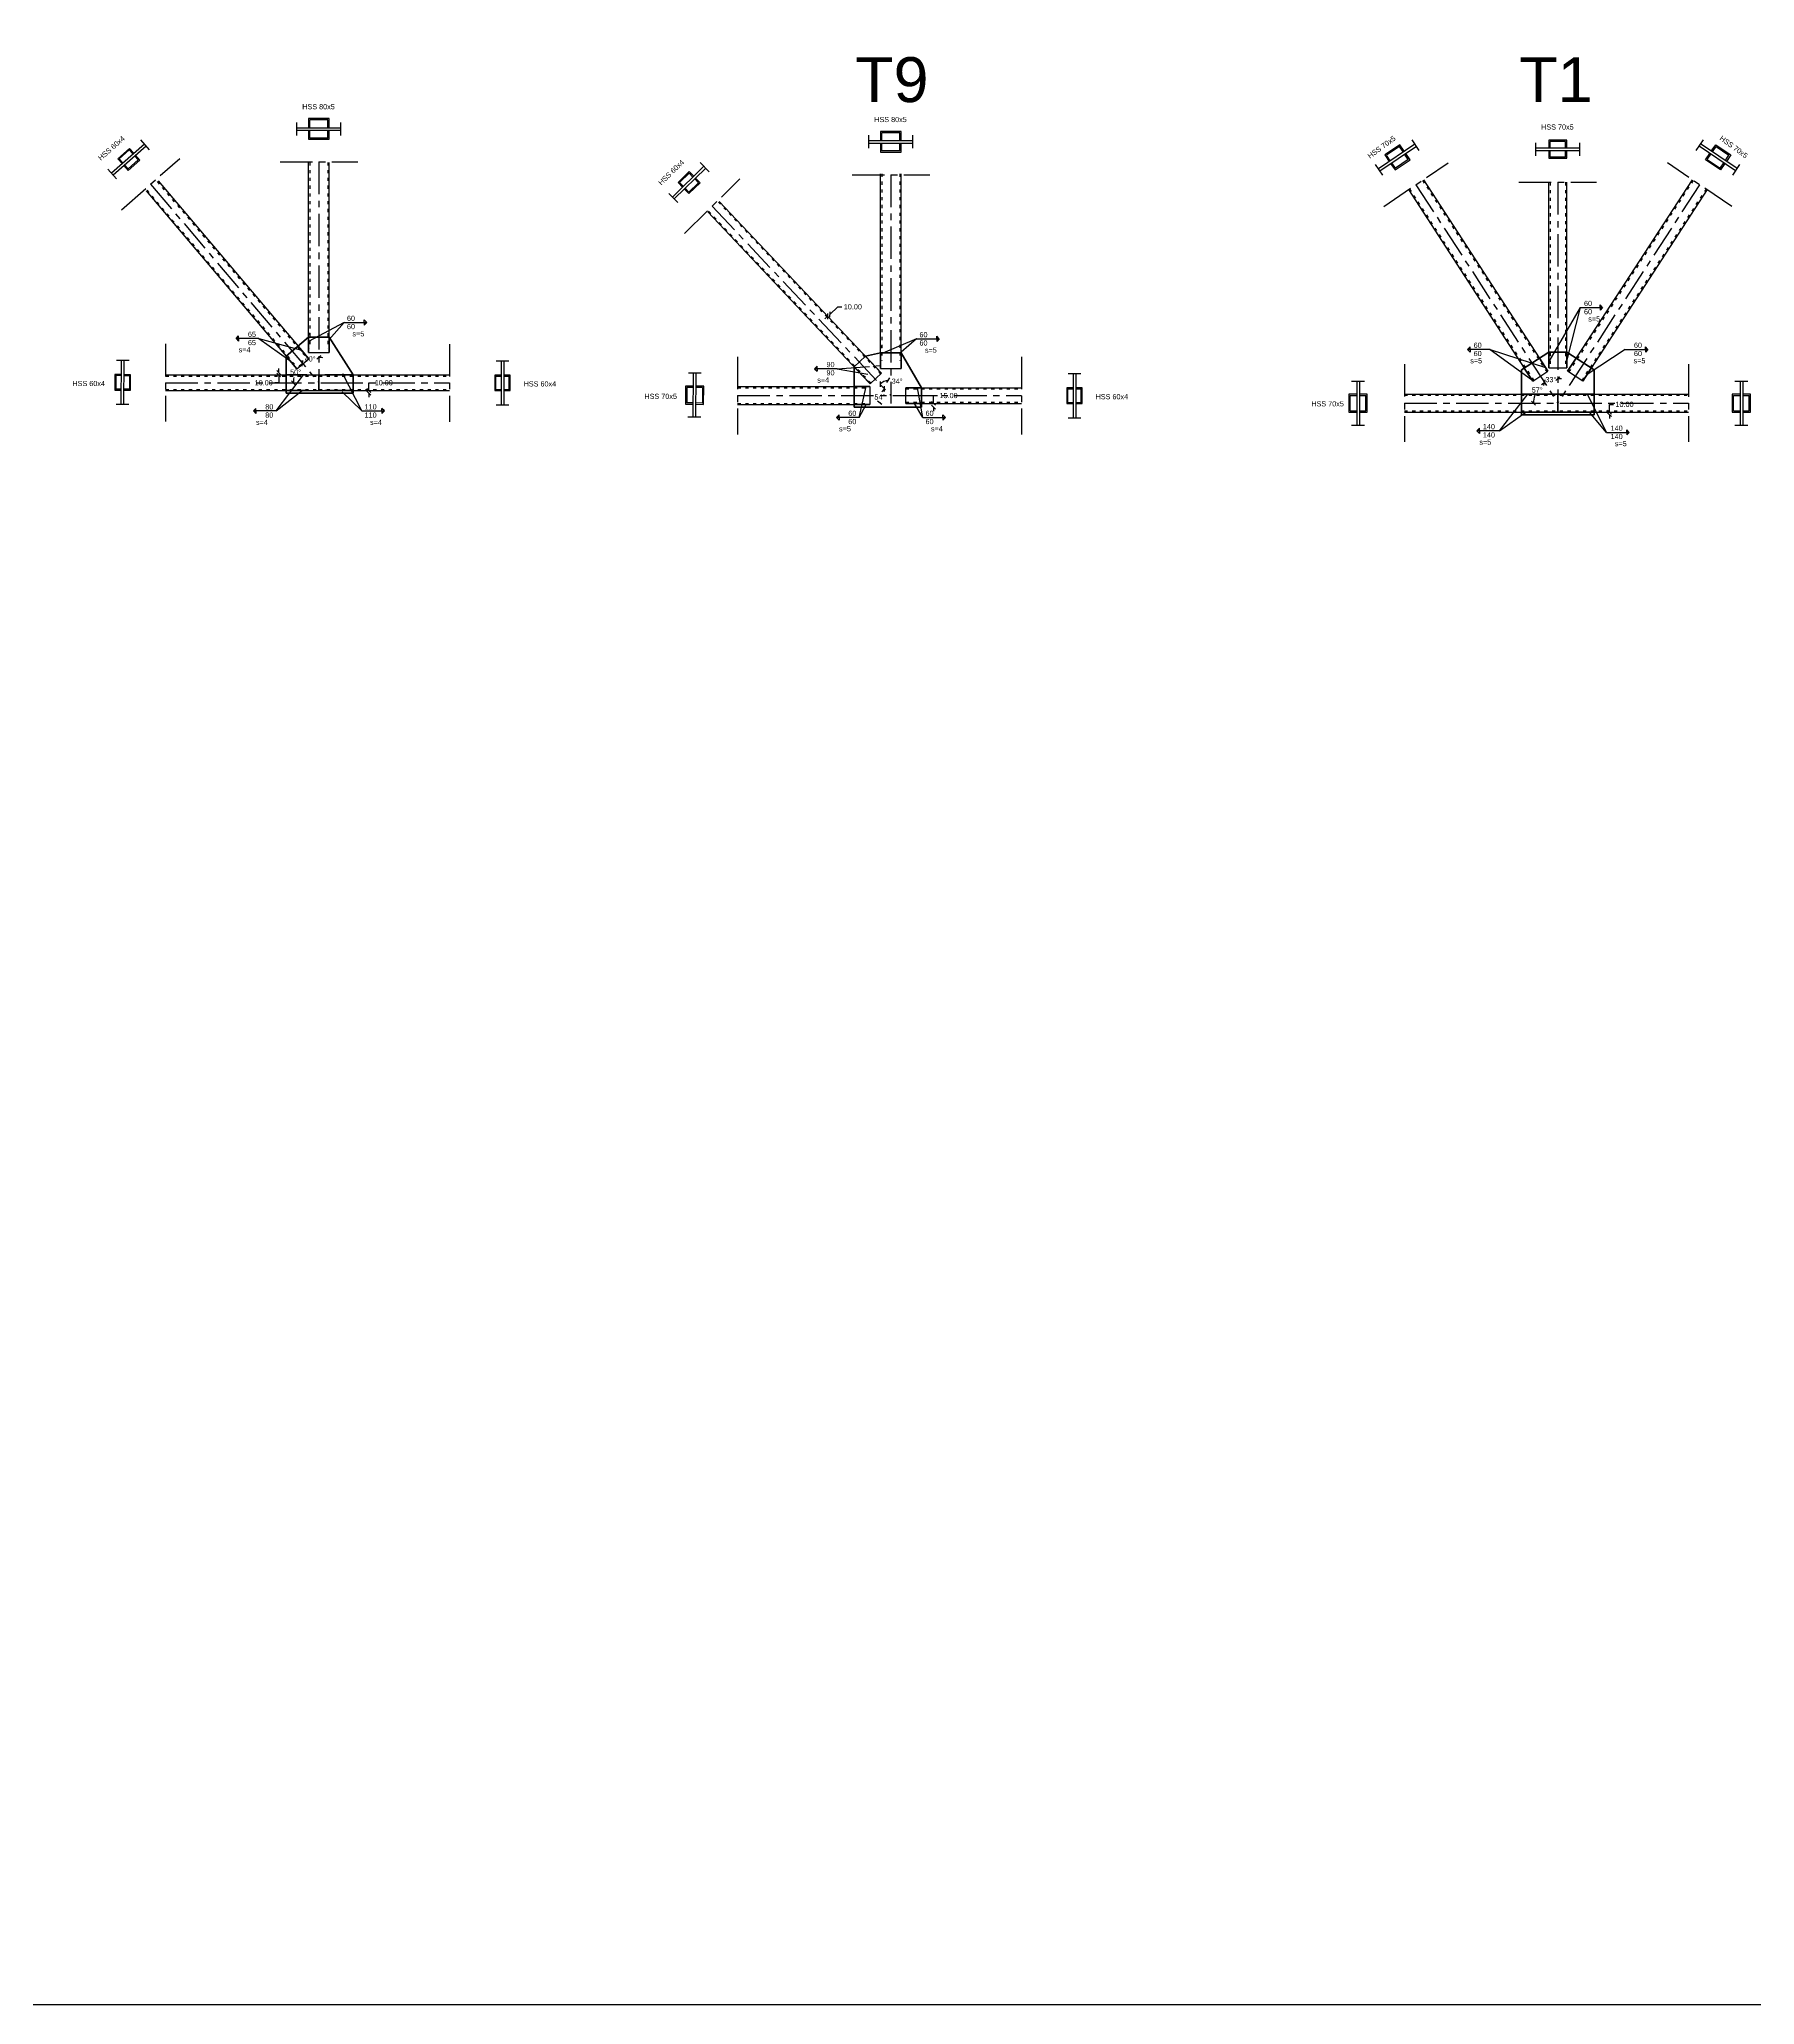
# Model space of a CAD drawing. Header units: inches. Extents: x -15 to 2803056, y 0 to 866270.
# Drawn here: x 848596 to 855220, y 66078 to 73669 of the extents above; entities that cross this region are included whole.
import ezdxf

# ---------------------------------------------------------------- set-up
doc = ezdxf.new("R2010")
doc.units = ezdxf.units.IN
doc.header["$LTSCALE"] = 100
doc.header["$MEASUREMENT"] = 0
doc.linetypes.add('ACAD_ISO03W100', pattern=[30, 12, -18])
doc.linetypes.add('CENTER', pattern=[2, 1.25, -0.25, 0.25, -0.25])
for name, color, linetype in [('connection', 50, 'Continuous'), ('sections', 3, 'Continuous'), ('sections Dimensions', 6, 'Continuous'), ('text', 3, 'Continuous')]:
    doc.layers.add(name, color=color, linetype=linetype)
doc.layers.add('gusset plate', color=1, linetype='Continuous', lineweight=35)
doc.layers.add('weld', color=2, linetype='Continuous', lineweight=35)
doc.styles.get("Standard").update_dxf_attribs({"font": 'arial.ttf'})
doc.dimstyles.new('connections', dxfattribs={"dimtxt": 20, "dimasz": 15, "dimexe": 0.0625, "dimexo": 0.0625, "dimgap": 10, "dimtad": 0, "dimtih": 1, "dimtoh": 1, "dimzin": 0, "dimdsep": 46, "dimtxsty": 'Standard', "dimblk": 'OBLIQUE', "dimcen": 0.09, "dimse1": 1, "dimse2": 1, "dimclrd": 256, "dimclre": 256, "dimclrt": 256, "dimadec": 0, "dimazin": 0, "dimtfac": 1, "dimtofl": 0, "dimtmove": 0, "dimatfit": 3, "dimfxl": 1, "dimtfillclr": 256, "dimtolj": 1, "dimtzin": 0, "dimlwe": -1, "dimarcsym": 0})

# ---------------------------------------------------------------- blocks, each defined once
blk = doc.blocks.new('_Oblique')
at = {"color": 0, "linetype": 'ByBlock', "lineweight": -2}
blk.add_line((-0.5, -0.5), (0.5, 0.5), dxfattribs=at)
blk = doc.blocks.new('*D701')
at = {"layer": 'Defpoints', "color": 0}
for p in [(849808.2, 72312.8), (849808.2, 72302.8), (849868.2, 72312.8)]:
    blk.add_point(p, dxfattribs=at)
at = {"layer": 'sections Dimensions', "lineweight": -2, "transparency": 16777216}
for p, q in [((849868.2, 72312.8), (849868.2, 72342.8)), ((849868.2, 72342.8), (849883.2, 72342.8)), ((849868.2, 72302.8), (849868.2, 72287.8))]:
    blk.add_line(p, q, dxfattribs=at)
at = {"layer": 'sections Dimensions', "lineweight": -2, "transparency": 16777216, "xscale": 15, "yscale": 15, "zscale": 15}
for p, rotation in [((849868.2, 72312.8), 270), ((849868.2, 72302.8), 90)]:
    blk.add_blockref('_Oblique', p, dxfattribs=dict(at, rotation=rotation))
at = {"layer": 'sections Dimensions', "transparency": 16777216, "insert": (849925.9, 72342.8), "char_height": 20, "attachment_point": 5}
blk.add_mtext('\\A1;10.00', dxfattribs=at)
blk = doc.blocks.new('*D705')
at = {"layer": 'Defpoints', "color": 0}
for p in [(849520.2, 72372.8), (849612.2, 72382.8), (849612.2, 72372.8)]:
    blk.add_point(p, dxfattribs=at)
at = {"layer": 'sections Dimensions', "lineweight": -2, "transparency": 16777216}
for p, q in [((849520.2, 72382.8), (849520.2, 72397.8)), ((849520.2, 72372.8), (849520.2, 72342.8)), ((849520.2, 72342.8), (849505.2, 72342.8))]:
    blk.add_line(p, q, dxfattribs=at)
at = {"layer": 'sections Dimensions', "lineweight": -2, "transparency": 16777216, "xscale": 15, "yscale": 15, "zscale": 15}
for p, rotation in [((849520.2, 72382.8), 270), ((849520.2, 72372.8), 90)]:
    blk.add_blockref('_Oblique', p, dxfattribs=dict(at, rotation=rotation))
at = {"layer": 'sections Dimensions', "transparency": 16777216, "insert": (849462.4, 72342.8), "char_height": 20, "attachment_point": 5}
blk.add_mtext('\\A1;10.00', dxfattribs=at)
blk = doc.blocks.new('*D707')
at = {"layer": 'Defpoints', "color": 0}
for p in [(849025.3, 73110.1), (849592.7, 72396.9), (849083.4, 72342.8), (849675.5, 72342.8), (849825.5, 72342.8)]:
    blk.add_point(p, dxfattribs=at)
at = {"layer": 'sections Dimensions', "lineweight": -2, "transparency": 16777216}
for start, end in [(167.91904, 180), (130.27986, 141.83014)]:
    blk.add_arc((849675.5, 72342.8), 98.9, start, end, dxfattribs=at)
at = {"layer": 'sections Dimensions', "lineweight": -2, "transparency": 16777216, "xscale": 15, "yscale": 15, "zscale": 15}
for p, rotation in [((849611.5, 72418.3), 40.27986306895054), ((849576.6, 72342.8), 270.0000000000038)]:
    blk.add_blockref('_Oblique', p, dxfattribs=dict(at, rotation=rotation))
at = {"layer": 'sections Dimensions', "transparency": 16777216, "insert": (849585.4, 72383.8), "char_height": 20, "attachment_point": 5}
blk.add_mtext('\\A1;50°', dxfattribs=at)
blk = doc.blocks.new('*D708')
at = {"layer": 'Defpoints', "color": 0}
for p in [(849025.3, 73110.1), (849652.7, 72438.2), (849675.5, 72372.8), (849675.5, 72342.8), (849675.5, 72312.8)]:
    blk.add_point(p, dxfattribs=at)
at = {"layer": 'sections Dimensions', "lineweight": -2, "transparency": 16777216}
for start, end in [(81.22749, 90), (130.27986, 139.05237)]:
    blk.add_arc((849675.5, 72342.8), 98.1, start, end, dxfattribs=at)
at = {"layer": 'sections Dimensions', "lineweight": -2, "transparency": 16777216, "xscale": 15, "yscale": 15, "zscale": 15}
for p, rotation in [((849612.1, 72417.7), 40.27986306895687), ((849675.5, 72440.9), 180.0000000000207)]:
    blk.add_blockref('_Oblique', p, dxfattribs=dict(at, rotation=rotation))
at = {"layer": 'sections Dimensions', "transparency": 16777216, "insert": (849641.7, 72434.9), "char_height": 20, "attachment_point": 5}
blk.add_mtext('\\A1;40°', dxfattribs=at)
blk = doc.blocks.new('*D742')
at = {"layer": 'Defpoints', "color": 0}
for p in [(851944.2, 72263.3), (851944.2, 72248.3), (852049, 72263.3)]:
    blk.add_point(p, dxfattribs=at)
at = {"layer": 'sections Dimensions', "lineweight": -2, "transparency": 16777216}
for p, q in [((852049, 72263.3), (852049, 72293.3)), ((852049, 72293.3), (852064, 72293.3)), ((852049, 72248.3), (852049, 72233.3))]:
    blk.add_line(p, q, dxfattribs=at)
at = {"layer": 'sections Dimensions', "lineweight": -2, "transparency": 16777216, "xscale": 15, "yscale": 15, "zscale": 15}
for p, rotation in [((852049, 72263.3), 270), ((852049, 72248.3), 90)]:
    blk.add_blockref('_Oblique', p, dxfattribs=dict(at, rotation=rotation))
at = {"layer": 'sections Dimensions', "transparency": 16777216, "insert": (852106.8, 72293.3), "char_height": 20, "attachment_point": 5}
blk.add_mtext('\\A1;15.00', dxfattribs=at)
blk = doc.blocks.new('*D745')
at = {"layer": 'Defpoints', "color": 0}
for p in [(851640.5, 72599.5), (851836.9, 72391.3), (851844.2, 72398.1)]:
    blk.add_point(p, dxfattribs=at)
at = {"layer": 'sections Dimensions', "lineweight": -2, "transparency": 16777216}
for p, q in [((851640.5, 72599.5), (851629.6, 72589.2)), ((851647.8, 72606.3), (851679.5, 72636.2)), ((851679.5, 72636.2), (851694.5, 72636.2))]:
    blk.add_line(p, q, dxfattribs=at)
at = {"layer": 'sections Dimensions', "lineweight": -2, "transparency": 16777216, "xscale": 15, "yscale": 15, "zscale": 15}
for p, rotation in [((851640.5, 72599.5), 43.33166255162086), ((851647.8, 72606.3), 223.3316625516209)]:
    blk.add_blockref('_Oblique', p, dxfattribs=dict(at, rotation=rotation))
at = {"layer": 'sections Dimensions', "transparency": 16777216, "insert": (851737.2, 72636.2), "char_height": 20, "attachment_point": 5}
blk.add_mtext('\\A1;10.00', dxfattribs=at)
blk = doc.blocks.new('*D748')
at = {"layer": 'Defpoints', "color": 0}
for p in [(851059.6, 73167.4), (851847.7, 72304.3), (851884.2, 72293.3), (852034.2, 72293.3), (851134.8, 72170.8)]:
    blk.add_point(p, dxfattribs=at)
at = {"layer": 'sections Dimensions', "lineweight": -2, "transparency": 16777216}
for start, end in [(133.33166, 147.77657), (187.41956, 187.75765)]:
    blk.add_arc((851901.3, 72275.2), 60.9, start, end, dxfattribs=at)
at = {"layer": 'sections Dimensions', "lineweight": -2, "transparency": 16777216, "xscale": 15, "yscale": 15, "zscale": 15}
for p, rotation in [((851840.9, 72267), 277.7576482798777), ((851859.5, 72319.5), 43.33166255170178)]:
    blk.add_blockref('_Oblique', p, dxfattribs=dict(at, rotation=rotation))
at = {"layer": 'sections Dimensions', "transparency": 16777216, "insert": (851841.6, 72287.5), "char_height": 20, "attachment_point": 5}
blk.add_mtext('\\A1;54°', dxfattribs=at)
blk = doc.blocks.new('*D749')
at = {"layer": 'Defpoints', "color": 0}
for p in [(851059.6, 73167.4), (851852.1, 72344.7), (851878.5, 72327.9), (851884.2, 72293.3), (851889.8, 72258.8)]:
    blk.add_point(p, dxfattribs=at)
at = {"layer": 'sections Dimensions', "lineweight": -2, "transparency": 16777216}
blk.add_arc((851884.2, 72293.3), 60.5, 99.28573, 133.33166, dxfattribs=at)
at = {"layer": 'sections Dimensions', "lineweight": -2, "transparency": 16777216, "xscale": 15, "yscale": 15, "zscale": 15}
for p, rotation in [((851842.6, 72337.4), 223.3316625517033), ((851874.4, 72353.1), 9.285725195070224)]:
    blk.add_blockref('_Oblique', p, dxfattribs=dict(at, rotation=rotation))
at = {"layer": 'sections Dimensions', "transparency": 16777216, "insert": (851908.4, 72348.8), "char_height": 20, "attachment_point": 5}
blk.add_mtext('\\A1;34°', dxfattribs=at)
blk = doc.blocks.new('*D913')
at = {"layer": 'Defpoints', "color": 0}
for p in [(854599.4, 72229.4), (854599.4, 72219.4), (854659.3, 72229.4)]:
    blk.add_point(p, dxfattribs=at)
at = {"layer": 'sections Dimensions', "lineweight": -2, "transparency": 16777216}
for p, q in [((854659.3, 72229.4), (854659.3, 72259.4)), ((854659.3, 72259.4), (854674.3, 72259.4)), ((854659.3, 72219.4), (854659.3, 72204.4))]:
    blk.add_line(p, q, dxfattribs=at)
at = {"layer": 'sections Dimensions', "lineweight": -2, "transparency": 16777216, "xscale": 15, "yscale": 15, "zscale": 15}
for p, rotation in [((854659.3, 72229.4), 270), ((854659.3, 72219.4), 90)]:
    blk.add_blockref('_Oblique', p, dxfattribs=dict(at, rotation=rotation))
at = {"layer": 'sections Dimensions', "transparency": 16777216, "insert": (854717.1, 72259.4), "char_height": 20, "attachment_point": 5}
blk.add_mtext('\\A1;10.00', dxfattribs=at)
blk = doc.blocks.new('*D911')
at = {"layer": 'Defpoints', "color": 0}
for p in [(853911.7, 73107.9), (854370.5, 72295), (853867.3, 72264.4), (854459.4, 72264.4), (854609.4, 72264.4)]:
    blk.add_point(p, dxfattribs=at)
at = {"layer": 'sections Dimensions', "lineweight": -2, "transparency": 16777216}
for start, end in [(161.3168, 180), (122.99771, 131.43404)]:
    blk.add_arc((854459.4, 72264.4), 94, start, end, dxfattribs=at)
at = {"layer": 'sections Dimensions', "lineweight": -2, "transparency": 16777216, "xscale": 15, "yscale": 15, "zscale": 15}
for p, rotation in [((854408.2, 72343.2), 32.99770510119507), ((854365.4, 72264.4), 270.0000000000043)]:
    blk.add_blockref('_Oblique', p, dxfattribs=dict(at, rotation=rotation))
at = {"layer": 'sections Dimensions', "transparency": 16777216, "insert": (854380, 72314.7), "char_height": 20, "attachment_point": 5}
blk.add_mtext('\\A1;57°', dxfattribs=at)
blk = doc.blocks.new('*D912')
at = {"layer": 'Defpoints', "color": 0}
for p in [(853911.7, 73107.9), (854441.4, 72357), (854459.4, 72299.4), (854459.4, 72264.4), (854459.4, 72229.4)]:
    blk.add_point(p, dxfattribs=at)
at = {"layer": 'sections Dimensions', "lineweight": -2, "transparency": 16777216}
for start, end in [(80.87778, 90), (122.99771, 132.11993)]:
    blk.add_arc((854459.4, 72264.4), 94.3, start, end, dxfattribs=at)
at = {"layer": 'sections Dimensions', "lineweight": -2, "transparency": 16777216, "xscale": 15, "yscale": 15, "zscale": 15}
for p, rotation in [((854408, 72343.5), 32.99770510120255), ((854459.4, 72358.8), 179.9999999998472)]:
    blk.add_blockref('_Oblique', p, dxfattribs=dict(at, rotation=rotation))
at = {"layer": 'sections Dimensions', "transparency": 16777216, "insert": (854432.6, 72354.9), "char_height": 20, "attachment_point": 5}
blk.add_mtext('\\A1;33°', dxfattribs=at)

msp = doc.modelspace()

# ---------------------------------------------------------------- linework, layer by layer
at = {"layer": 'connection'}
msp.add_lwpolyline([(842209.618, 87263.057), (884218.467, 87263.057), (884218.467, 66078.159), (842209.618, 66078.159)], close=True, dxfattribs=at)
at = {"layer": 'gusset plate', "linetype": 'ACAD_ISO03W100'}
for p, q in [((849548.837, 72445.868), (849635.465, 72519.282)), ((849715.465, 72519.282), (849808.215, 72372.848)), ((849548.837, 72445.868), (849548.837, 72302.848)), ((851742.564, 72403.814), (851786.208, 72444.987)), ((851786.208, 72444.987), (851844.172, 72458.118)), ((851924.172, 72458.118), (852001.981, 72323.348)), ((854424.37, 72460.97), (854319.37, 72392.788)), ((854494.37, 72460.97), (854599.37, 72392.788)), ((851742.564, 72403.814), (851742.564, 72248.348)), ((854319.37, 72392.788), (854319.37, 72299.441)), ((854599.37, 72392.788), (854599.37, 72299.441))]:
    msp.add_line(p, q, dxfattribs=at)
at = {"layer": 'gusset plate', "linetype": 'CENTER'}
for p, q in [((849635.465, 72519.282), (849715.465, 72519.282)), ((851844.172, 72458.118), (851924.172, 72458.118))]:
    msp.add_line(p, q, dxfattribs=at)
at = {"layer": 'gusset plate'}
msp.add_line((854424.37, 72460.97), (854494.37, 72460.97), dxfattribs=at)
at = {"layer": 'gusset plate', "linetype": 'ByBlock'}
for p, q in [((849808.215, 72372.848), (849808.215, 72302.848)), ((849808.215, 72302.848), (849548.837, 72302.848)), ((852001.981, 72323.348), (852001.981, 72248.348)), ((854319.37, 72219.441), (854319.37, 72299.441)), ((854599.37, 72299.441), (854599.37, 72219.441)), ((852001.981, 72248.348), (851742.564, 72248.348)), ((854599.37, 72219.441), (854319.37, 72219.441))]:
    msp.add_line(p, q, dxfattribs=at)
at = {"layer": 'sections', "linetype": 'CENTER'}
for p, q in [((849590.465, 73298.152), (849590.465, 73348.096)), ((849760.465, 73298.152), (849760.465, 73348.096)), ((849021.338, 73243.11), (848988.319, 73280.582)), ((851799.172, 73248.652), (851799.172, 73298.596)), ((851969.172, 73248.652), (851969.172, 73298.596)), ((853924.633, 73240.356), (853896.63, 73281.711)), ((854374.37, 73219.745), (854374.37, 73269.689)), ((854544.37, 73219.745), (854544.37, 73269.689)), ((854994.108, 73240.356), (855022.111, 73281.711)), ((848912.736, 73010.901), (849137.82, 73209.238)), ((849525.465, 73195.73), (849825.465, 73195.73)), ((849675.465, 73195.73), (849675.465, 72342.848)), ((851183.044, 73157.508), (851148.076, 73193.169)), ((853783.868, 73145.039), (853755.865, 73186.394)), ((853787.473, 73023.786), (854035.881, 73191.992)), ((855131.268, 73023.786), (854882.86, 73191.992)), ((855134.873, 73145.039), (855162.876, 73186.394)), ((848893.791, 73130.719), (848860.772, 73168.191)), ((849025.278, 73110.07), (849675.465, 72342.848)), ((851086.958, 72919.847), (851301.163, 73129.886)), ((851734.172, 73146.231), (852034.172, 73146.231)), ((851884.172, 73146.231), (851884.172, 72293.348)), ((853911.677, 73107.889), (854459.37, 72264.441)), ((854309.37, 73117.324), (854609.37, 73117.324)), ((854459.37, 73117.324), (854459.37, 72264.441)), ((855007.064, 73107.889), (854459.37, 72264.441)), ((851061.661, 73038.486), (851026.693, 73074.147)), ((851194.06, 73024.866), (851884.172, 72293.348)), ((849640.465, 72526.095), (849640.465, 72536.095)), ((848943.354, 72429.02), (848893.411, 72429.436)), ((849083.433, 72492.848), (849083.433, 72192.848)), ((850180.255, 72492.498), (850180.255, 72192.498)), ((850359.469, 72427.498), (850409.413, 72427.498)), ((851292.139, 72443.348), (851292.139, 72143.348)), ((851849.172, 72476.595), (851849.172, 72486.595)), ((852388.962, 72442.998), (852388.962, 72142.998)), ((851152.06, 72379.52), (851102.118, 72379.936)), ((852568.176, 72377.998), (852618.12, 72377.998)), ((853663.177, 72349.092), (853713.121, 72349.092)), ((853867.338, 72414.441), (853867.338, 72114.441)), ((854964.16, 72414.092), (854964.16, 72114.092)), ((855143.374, 72349.092), (855193.318, 72349.092)), ((849083.433, 72342.848), (849825.465, 72342.848)), ((849720.465, 72342.848), (850180.255, 72342.848)), ((851292.139, 72293.348), (852034.172, 72293.348)), ((851929.172, 72293.348), (852388.962, 72293.348)), ((848941.936, 72259.026), (848891.993, 72259.442)), ((850359.469, 72257.498), (850409.413, 72257.498)), ((851150.642, 72209.526), (851100.7, 72209.942)), ((852568.176, 72207.998), (852618.12, 72207.998)), ((853867.338, 72264.441), (854609.37, 72264.441)), ((854504.37, 72264.441), (854964.16, 72264.441)), ((853663.177, 72179.092), (853713.121, 72179.092)), ((855143.374, 72179.092), (855193.318, 72179.092))]:
    msp.add_line(p, q, dxfattribs=at)
at = {"layer": 'sections'}
for p, q in [((849715.465, 73363.124), (849635.465, 73363.124)), ((849635.465, 73363.124), (849635.465, 73328.124)), ((849640.465, 73328.124), (849640.465, 73358.124)), ((849710.465, 73358.124), (849640.465, 73358.124)), ((849710.465, 73328.124), (849710.465, 73358.124)), ((849715.465, 73328.124), (849715.465, 73363.124)), ((848873.976, 73153.206), (849001.523, 73265.597)), ((848880.587, 73145.704), (849008.134, 73258.094)), ((849590.465, 73328.124), (849760.465, 73328.124)), ((849590.465, 73318.124), (849760.465, 73318.124)), ((849635.465, 73318.124), (849635.465, 73283.124)), ((849635.465, 73283.124), (849715.465, 73283.124)), ((849640.465, 73288.124), (849640.465, 73318.124)), ((849710.465, 73288.124), (849640.465, 73288.124)), ((849710.465, 73288.124), (849710.465, 73318.124)), ((849715.465, 73283.124), (849715.465, 73318.124)), ((851799.172, 73278.624), (851969.172, 73278.624)), ((851799.172, 73268.624), (851969.172, 73268.624)), ((851924.172, 73313.624), (851844.172, 73313.624)), ((851844.172, 73313.624), (851844.172, 73278.624)), ((851844.172, 73268.624), (851844.172, 73233.624)), ((851849.172, 73278.624), (851849.172, 73308.624)), ((851919.172, 73308.624), (851849.172, 73308.624)), ((851849.172, 73238.624), (851849.172, 73268.624)), ((851919.172, 73278.624), (851919.172, 73308.624)), ((851919.172, 73238.624), (851919.172, 73268.624)), ((851924.172, 73278.624), (851924.172, 73313.624)), ((851924.172, 73233.624), (851924.172, 73268.624)), ((853767.063, 73169.857), (853907.828, 73265.173)), ((853772.67, 73161.576), (853913.435, 73256.893)), ((853849.606, 73261.98), (853791.644, 73222.732)), ((853866.427, 73237.139), (853849.606, 73261.98)), ((854494.37, 73279.717), (854424.37, 73279.717)), ((854424.37, 73279.717), (854424.37, 73249.717)), ((854429.37, 73249.717), (854429.37, 73274.717)), ((854489.37, 73274.717), (854429.37, 73274.717)), ((854489.37, 73249.717), (854489.37, 73274.717)), ((854494.37, 73249.717), (854494.37, 73279.717)), ((855146.071, 73161.576), (855005.306, 73256.893)), ((855151.678, 73169.857), (855010.913, 73265.173)), ((855052.314, 73237.139), (855069.135, 73261.98)), ((855069.135, 73261.98), (855127.097, 73222.732)), ((848943.73, 73247.992), (848898.713, 73208.325)), ((848898.713, 73208.325), (848915.241, 73189.568)), ((848943.373, 73242.347), (848904.359, 73207.968)), ((848918.242, 73192.213), (848904.359, 73207.968)), ((848921.852, 73182.065), (848938.38, 73163.308)), ((848938.737, 73168.954), (848924.853, 73184.71)), ((848938.38, 73163.308), (848983.397, 73202.976)), ((848977.752, 73203.332), (848938.737, 73168.954)), ((848957.257, 73226.591), (848943.373, 73242.347)), ((848960.258, 73229.235), (848943.73, 73247.992)), ((848977.752, 73203.332), (848963.868, 73219.088)), ((848983.397, 73202.976), (848966.869, 73221.733)), ((849635.465, 72473.495), (849635.465, 73194.2)), ((849715.465, 72473.495), (849715.465, 73194.2)), ((851844.172, 73233.624), (851924.172, 73233.624)), ((851919.172, 73238.624), (851849.172, 73238.624)), ((853791.644, 73222.732), (853808.465, 73197.891)), ((853848.269, 73255.036), (853798.588, 73221.395)), ((853812.605, 73200.694), (853798.588, 73221.395)), ((853814.071, 73189.611), (853830.892, 73164.77)), ((853832.229, 73171.713), (853818.212, 73192.414)), ((853830.892, 73164.77), (853888.854, 73204.018)), ((853881.91, 73205.355), (853832.229, 73171.713)), ((853862.286, 73234.336), (853848.269, 73255.036)), ((853881.91, 73205.355), (853867.893, 73226.055)), ((853888.854, 73204.018), (853872.033, 73228.859)), ((854374.37, 73249.717), (854544.37, 73249.717)), ((854374.37, 73239.717), (854544.37, 73239.717)), ((854424.37, 73239.717), (854424.37, 73209.717)), ((854424.37, 73209.717), (854494.37, 73209.717)), ((854429.37, 73214.717), (854429.37, 73239.717)), ((854489.37, 73214.717), (854429.37, 73214.717)), ((854489.37, 73214.717), (854489.37, 73239.717)), ((854494.37, 73209.717), (854494.37, 73239.717)), ((855029.887, 73204.018), (855046.707, 73228.859)), ((855087.849, 73164.77), (855029.887, 73204.018)), ((855036.83, 73205.355), (855050.847, 73226.055)), ((855036.83, 73205.355), (855086.512, 73171.713)), ((855056.454, 73234.336), (855070.471, 73255.036)), ((855070.471, 73255.036), (855120.153, 73221.395)), ((855086.512, 73171.713), (855100.529, 73192.414)), ((855104.669, 73189.611), (855087.849, 73164.77)), ((855106.136, 73200.694), (855120.153, 73221.395)), ((855127.097, 73222.732), (855110.276, 73197.891)), ((849054.25, 73122.284), (849623.768, 72450.253)), ((851040.676, 73059.887), (851162.059, 73178.909)), ((851047.678, 73052.747), (851169.061, 73171.768)), ((851105.285, 73158.252), (851062.444, 73116.244)), ((851062.444, 73116.244), (851079.947, 73098.394)), ((851105.23, 73152.596), (851068.101, 73116.189)), ((851082.803, 73101.195), (851068.101, 73116.189)), ((851104.452, 73073.403), (851147.293, 73115.411)), ((851141.636, 73115.467), (851104.507, 73079.06)), ((851119.932, 73137.601), (851105.23, 73152.596)), ((851122.788, 73140.402), (851105.285, 73158.252)), ((851141.636, 73115.467), (851126.934, 73130.461)), ((851147.293, 73115.411), (851129.79, 73133.261)), ((851844.172, 72428.995), (851844.172, 73149.7)), ((851924.172, 72428.995), (851924.172, 73149.7)), ((853941.031, 73126.951), (854421.254, 72387.407)), ((854424.37, 72400.97), (854424.37, 73117.324)), ((854494.37, 72400.97), (854494.37, 73117.324)), ((854977.71, 73126.951), (854497.486, 72387.407)), ((849008.04, 73084.008), (849577.994, 72411.462)), ((851086.949, 73091.254), (851104.452, 73073.403)), ((851104.507, 73079.06), (851089.805, 73094.054)), ((851221.535, 73043.541), (851843.178, 72384.598)), ((853882.323, 73088.828), (854329.87, 72399.606)), ((855036.418, 73088.828), (854588.871, 72399.606)), ((851177.428, 73002.859), (851799.535, 72343.425)), ((848911.965, 72259.276), (848913.383, 72429.27)), ((848921.964, 72259.192), (848923.382, 72429.186)), ((850379.441, 72427.498), (850379.441, 72257.498)), ((850389.441, 72427.498), (850389.441, 72257.498)), ((848887.925, 72374.48), (848887.424, 72314.482)), ((848912.924, 72374.272), (848887.925, 72374.48)), ((848891.891, 72370.447), (848891.458, 72318.449)), ((848912.891, 72370.272), (848891.891, 72370.447)), ((848943.89, 72370.013), (848922.89, 72370.188)), ((848947.923, 72373.98), (848922.924, 72374.188)), ((848943.89, 72370.013), (848943.456, 72318.015)), ((848947.422, 72313.982), (848947.923, 72373.98)), ((849083.433, 72372.848), (849675.465, 72372.848)), ((849675.465, 72372.848), (850180.255, 72372.848)), ((850354.441, 72372.498), (850354.441, 72312.498)), ((850379.441, 72372.498), (850354.441, 72372.498)), ((850358.441, 72368.498), (850379.441, 72368.498)), ((850358.441, 72316.498), (850358.441, 72368.498)), ((850414.441, 72372.498), (850389.441, 72372.498)), ((850389.441, 72368.498), (850410.441, 72368.498)), ((850410.441, 72316.498), (850410.441, 72368.498)), ((850414.441, 72312.498), (850414.441, 72372.498)), ((851120.671, 72209.776), (851122.089, 72379.77)), ((851130.671, 72209.692), (851132.089, 72379.686)), ((852588.148, 72377.998), (852588.148, 72207.998)), ((852598.148, 72377.998), (852598.148, 72207.998)), ((853683.149, 72349.092), (853683.149, 72179.092)), ((853693.149, 72349.092), (853693.149, 72179.092)), ((855163.346, 72349.092), (855163.346, 72179.092)), ((855173.346, 72349.092), (855173.346, 72179.092)), ((848887.424, 72314.482), (848912.424, 72314.274)), ((848912.457, 72318.273), (848891.458, 72318.449)), ((848922.423, 72314.19), (848947.422, 72313.982)), ((848943.456, 72318.015), (848922.457, 72318.19)), ((849083.433, 72312.848), (849675.465, 72312.848)), ((849675.465, 72312.848), (850180.255, 72312.848)), ((850354.441, 72312.498), (850379.441, 72312.498)), ((850358.441, 72316.498), (850379.441, 72316.498)), ((850389.441, 72316.498), (850410.441, 72316.498)), ((850389.441, 72312.498), (850414.441, 72312.498)), ((851091.673, 72330.021), (851091.09, 72260.024)), ((851121.63, 72329.772), (851091.673, 72330.021)), ((851096.631, 72324.98), (851096.131, 72264.982)), ((851121.597, 72324.772), (851096.631, 72324.98)), ((851156.629, 72324.48), (851131.597, 72324.688)), ((851161.671, 72329.438), (851131.63, 72329.688)), ((851156.629, 72324.48), (851156.129, 72264.482)), ((851161.087, 72259.44), (851161.671, 72329.438)), ((851292.139, 72328.348), (851802.564, 72328.348)), ((851941.981, 72323.348), (852388.962, 72323.348)), ((852563.148, 72322.998), (852563.148, 72262.998)), ((852588.148, 72322.998), (852563.148, 72322.998)), ((852567.148, 72318.998), (852588.148, 72318.998)), ((852567.148, 72266.998), (852567.148, 72318.998)), ((852623.148, 72322.998), (852598.148, 72322.998)), ((852598.148, 72318.998), (852619.148, 72318.998)), ((852619.148, 72266.998), (852619.148, 72318.998)), ((852623.148, 72262.998), (852623.148, 72322.998)), ((853653.149, 72299.092), (853653.149, 72229.092)), ((853683.149, 72299.092), (853653.149, 72299.092)), ((853658.149, 72294.092), (853683.149, 72294.092)), ((853658.149, 72234.092), (853658.149, 72294.092)), ((853723.149, 72299.092), (853693.149, 72299.092)), ((853693.149, 72294.092), (853718.149, 72294.092)), ((853718.149, 72234.092), (853718.149, 72294.092)), ((853723.149, 72229.092), (853723.149, 72299.092)), ((853867.338, 72299.441), (854459.37, 72299.441)), ((854459.37, 72299.441), (854964.16, 72299.441)), ((855133.346, 72299.092), (855133.346, 72229.092)), ((855163.346, 72299.092), (855133.346, 72299.092)), ((855138.346, 72294.092), (855163.346, 72294.092)), ((855138.346, 72234.092), (855138.346, 72294.092)), ((855203.346, 72299.092), (855173.346, 72299.092)), ((855173.346, 72294.092), (855198.346, 72294.092)), ((855198.346, 72234.092), (855198.346, 72294.092)), ((855203.346, 72229.092), (855203.346, 72299.092)), ((851091.09, 72260.024), (851121.13, 72259.774)), ((851121.163, 72264.774), (851096.131, 72264.982)), ((851131.13, 72259.69), (851161.087, 72259.44)), ((851156.129, 72264.482), (851131.163, 72264.69)), ((851292.139, 72258.348), (851802.564, 72258.348)), ((851941.981, 72263.348), (852388.962, 72263.348)), ((852563.148, 72262.998), (852588.148, 72262.998)), ((852567.148, 72266.998), (852588.148, 72266.998)), ((852598.148, 72266.998), (852619.148, 72266.998)), ((852598.148, 72262.998), (852623.148, 72262.998)), ((853653.149, 72229.092), (853683.149, 72229.092)), ((853658.149, 72234.092), (853683.149, 72234.092)), ((853693.149, 72234.092), (853718.149, 72234.092)), ((853693.149, 72229.092), (853723.149, 72229.092)), ((853867.338, 72229.441), (854459.37, 72229.441)), ((854459.37, 72229.441), (854964.16, 72229.441)), ((855133.346, 72229.092), (855163.346, 72229.092)), ((855138.346, 72234.092), (855163.346, 72234.092)), ((855173.346, 72234.092), (855198.346, 72234.092)), ((855173.346, 72229.092), (855203.346, 72229.092))]:
    msp.add_line(p, q, dxfattribs=at)
at = {"layer": 'sections', "linetype": 'ACAD_ISO03W100', "ltscale": 0.01}
for p, q in [((849640.465, 73194.2), (849640.465, 72473.495)), ((849710.465, 73194.2), (849710.465, 72473.495)), ((849051.199, 73119.698), (849620.717, 72447.667)), ((851849.172, 73149.7), (851849.172, 72428.995)), ((851919.172, 73149.7), (851919.172, 72428.995)), ((853936.838, 73124.228), (854417.061, 72384.684)), ((854429.37, 73117.324), (854429.37, 72400.97)), ((854489.37, 73117.324), (854489.37, 72400.97)), ((854981.903, 73124.228), (854501.68, 72384.684)), ((849011.185, 73086.498), (849581.053, 72414.054)), ((851218.625, 73040.796), (851845.058, 72376.777)), ((853886.516, 73091.551), (854366.739, 72352.007)), ((855032.225, 73091.551), (854552.001, 72352.007)), ((851180.435, 73005.513), (851807.24, 72341.099)), ((849083.433, 72368.848), (849675.465, 72368.848)), ((849675.465, 72368.848), (850180.255, 72368.848)), ((849083.433, 72316.848), (849675.465, 72316.848)), ((849675.465, 72316.848), (850180.255, 72316.848)), ((851292.139, 72323.348), (851802.564, 72323.348)), ((851941.981, 72319.348), (852388.962, 72319.348)), ((853867.338, 72294.441), (854964.16, 72294.441)), ((851292.139, 72263.348), (851802.564, 72263.348)), ((851941.981, 72267.348), (852388.962, 72267.348)), ((853867.338, 72234.441), (854964.16, 72234.441))]:
    msp.add_line(p, q, dxfattribs=at)
at = {"layer": 'sections', "linetype": 'ACAD_ISO03W100'}
for p, q in [((849590.861, 72396.28), (849636.634, 72435.071)), ((851804.324, 72338.348), (851847.968, 72379.522)), ((851802.564, 72328.348), (851802.564, 72258.348))]:
    msp.add_line(p, q, dxfattribs=at)
at = {"layer": 'sections', "linetype": 'ByBlock'}
for p, q in [((849635.465, 72459.282), (849715.465, 72459.282)), ((849675.465, 72377.848), (849675.465, 72312.848)), ((849675.465, 72312.848), (849675.465, 72372.848)), ((851844.172, 72398.118), (851924.172, 72398.118)), ((854362.601, 72349.32), (854421.31, 72387.443)), ((854424.37, 72400.97), (854494.37, 72400.97)), ((854556.139, 72349.32), (854497.431, 72387.443)), ((851884.172, 72328.348), (851884.172, 72263.348)), ((851941.981, 72263.348), (851941.981, 72323.348)), ((854459.37, 72299.441), (854459.37, 72229.441)), ((854459.37, 72229.441), (854459.37, 72299.441))]:
    msp.add_line(p, q, dxfattribs=at)
at = {"layer": 'sections Dimensions'}
for p, q in [((849773.068, 72575.723), (849635.465, 72502.582)), ((849773.068, 72575.723), (849715.465, 72510.583)), ((849773.068, 72575.723), (849860.496, 72575.723)), ((849860.496, 72575.723), (849850.496, 72585.723)), ((849850.496, 72575.723), (849850.496, 72585.723)), ((849860.496, 72575.723), (849850.496, 72565.723)), ((849850.496, 72575.723), (849850.496, 72565.723)), ((854545.238, 72633.246), (854424.37, 72425.243)), ((854545.238, 72633.246), (854494.37, 72430.97)), ((854545.238, 72633.246), (854632.665, 72633.246)), ((854632.665, 72633.246), (854622.665, 72643.246)), ((854622.665, 72633.246), (854622.665, 72643.246)), ((854632.665, 72633.246), (854622.665, 72623.246)), ((854622.665, 72633.246), (854622.665, 72623.246)), ((849355.48, 72513.988), (849365.48, 72523.988)), ((849442.907, 72513.988), (849355.48, 72513.988)), ((849355.48, 72513.988), (849365.48, 72503.988)), ((849365.48, 72513.988), (849365.48, 72523.988)), ((849365.48, 72513.988), (849365.48, 72503.988)), ((849442.907, 72513.988), (849608.612, 72468.137)), ((849442.907, 72513.988), (849562.838, 72429.346)), ((851983.696, 72512.435), (851844.172, 72453.082)), ((851983.696, 72512.435), (851924.172, 72461.083)), ((851983.696, 72512.435), (852071.123, 72512.435)), ((852071.123, 72512.435), (852061.123, 72522.435)), ((852061.123, 72512.435), (852061.123, 72522.435)), ((852071.123, 72512.435), (852061.123, 72502.435)), ((852061.123, 72512.435), (852061.123, 72502.435)), ((854111.081, 72471.656), (854121.081, 72481.656)), ((854198.508, 72471.656), (854111.081, 72471.656)), ((854111.081, 72471.656), (854121.081, 72461.656)), ((854121.081, 72471.656), (854121.081, 72481.656)), ((854121.081, 72471.656), (854121.081, 72461.656)), ((854720.233, 72471.656), (854807.66, 72471.656)), ((854807.66, 72471.656), (854797.66, 72481.656)), ((854797.66, 72471.656), (854797.66, 72481.656)), ((854807.66, 72471.656), (854797.66, 72461.656)), ((854797.66, 72471.656), (854797.66, 72461.656)), ((849509.873, 72233.846), (849616.13, 72372.848)), ((849841.057, 72233.846), (849767.827, 72377.848)), ((851589.628, 72397.163), (851599.628, 72407.163)), ((851677.055, 72397.163), (851589.628, 72397.163)), ((851589.628, 72397.163), (851599.628, 72387.163)), ((851599.628, 72397.163), (851599.628, 72407.163)), ((851599.628, 72397.163), (851599.628, 72387.163)), ((849509.873, 72233.846), (849611.31, 72312.848)), ((849841.057, 72233.846), (849765.088, 72307.848)), ((852007.06, 72208.871), (851986.513, 72323.348)), ((854234.02, 72157.253), (854343.976, 72299.441)), ((854648.063, 72151.266), (854574.765, 72299.441)), ((849422.446, 72233.846), (849432.446, 72243.846)), ((849509.873, 72233.846), (849422.446, 72233.846)), ((849422.446, 72233.846), (849432.446, 72223.846)), ((849432.446, 72233.846), (849432.446, 72243.846)), ((849432.446, 72233.846), (849432.446, 72223.846)), ((849841.057, 72233.846), (849928.485, 72233.846)), ((849928.485, 72233.846), (849918.485, 72243.846)), ((849918.485, 72233.846), (849918.485, 72243.846)), ((849928.485, 72233.846), (849918.485, 72223.846)), ((849918.485, 72233.846), (849918.485, 72223.846)), ((851673.856, 72208.871), (851683.856, 72218.871)), ((851761.283, 72208.871), (851673.856, 72208.871)), ((851673.856, 72208.871), (851683.856, 72198.871)), ((851683.856, 72208.871), (851683.856, 72218.871)), ((851683.856, 72208.871), (851683.856, 72198.871)), ((852007.06, 72208.871), (851974.865, 72263.348)), ((852007.06, 72208.871), (852094.488, 72208.871)), ((852094.488, 72208.871), (852084.488, 72218.871)), ((852084.488, 72208.871), (852084.488, 72218.871)), ((852094.488, 72208.871), (852084.488, 72198.871)), ((852084.488, 72208.871), (852084.488, 72198.871)), ((854234.02, 72157.253), (854336.627, 72229.441)), ((854648.063, 72151.266), (854582.113, 72229.441)), ((854146.593, 72157.253), (854156.593, 72167.253)), ((854234.02, 72157.253), (854146.593, 72157.253)), ((854146.593, 72157.253), (854156.593, 72147.253)), ((854156.593, 72157.253), (854156.593, 72167.253)), ((854156.593, 72157.253), (854156.593, 72147.253)), ((854648.063, 72151.266), (854735.49, 72151.266)), ((854735.49, 72151.266), (854725.49, 72161.266)), ((854725.49, 72151.266), (854725.49, 72161.266)), ((854735.49, 72151.266), (854725.49, 72141.266)), ((854725.49, 72151.266), (854725.49, 72141.266))]:
    msp.add_line(p, q, dxfattribs=at)
at = {"layer": 'sections Dimensions', "linetype": 'ACAD_ISO03W100'}
for p, q in [((854198.508, 72471.656), (854411.604, 72402.268)), ((854198.508, 72471.656), (854358.521, 72355.59)), ((854720.233, 72471.656), (854572.505, 72374.463)), ((851761.283, 72208.871), (851788.337, 72328.348)), ((851761.283, 72208.871), (851788.337, 72258.348))]:
    msp.add_line(p, q, dxfattribs=at)
at = {"layer": 'sections Dimensions', "linetype": 'CENTER'}
for q in [(851845.46, 72409.226), (851795.745, 72375.635)]:
    msp.add_line((851677.055, 72397.163), q, dxfattribs=at)
at = {"layer": 'weld', "linetype": 'ByBlock'}
for p, q in [((849635.465, 72459.282), (849635.465, 72519.282)), ((849715.465, 72459.282), (849715.465, 72519.282)), ((849590.861, 72396.28), (849548.837, 72445.868)), ((849636.634, 72435.071), (849594.61, 72484.659)), ((851847.968, 72379.522), (851786.208, 72444.987)), ((851844.172, 72398.118), (851844.172, 72458.118)), ((851924.172, 72398.118), (851924.172, 72458.118)), ((854388.578, 72437.728), (854421.31, 72387.443)), ((854424.37, 72400.97), (854424.37, 72460.97)), ((854494.37, 72400.97), (854494.37, 72460.97)), ((854530.163, 72437.728), (854497.431, 72387.443)), ((849628.837, 72372.848), (849548.837, 72372.848)), ((849698.215, 72372.848), (849808.215, 72372.848)), ((851804.324, 72338.348), (851742.564, 72403.814)), ((854329.87, 72399.606), (854362.601, 72349.32)), ((854588.871, 72399.606), (854556.139, 72349.32)), ((849628.837, 72312.848), (849548.837, 72312.848)), ((849698.215, 72312.848), (849808.215, 72312.848)), ((851802.564, 72328.348), (851742.564, 72328.348)), ((851941.981, 72323.348), (852001.981, 72323.348)), ((854459.37, 72299.441), (854319.37, 72299.441)), ((854459.37, 72299.441), (854599.37, 72299.441)), ((851802.564, 72258.348), (851742.564, 72258.348)), ((851941.981, 72263.348), (852001.981, 72263.348)), ((854459.37, 72229.441), (854319.37, 72229.441)), ((854459.37, 72229.441), (854599.37, 72229.441))]:
    msp.add_line(p, q, dxfattribs=at)

# ---------------------------------------------------------------- texts
at = {"layer": 'sections Dimensions', "linetype": 'ACAD_ISO03W100'}
for s, p in [('HSS 80x5', (849611.098, 73399.1)), ('HSS 80x5', (851819.805, 73349.6)), ('HSS 70x5', (854395.003, 73320.694)), ('60', (854560.714, 72639.319)), ('60', (849783.762, 72581.795)), ('60', (854560.714, 72607.433)), ('s=5', (854576.96, 72579.601)), ('65', (849401.34, 72520.061)), ('65', (849401.34, 72488.175)), ('60', (849783.762, 72549.91)), ('s=5', (849805.023, 72522.077)), ('60', (851994.471, 72518.508)), ('60', (851994.471, 72486.622)), ('60', (854134.491, 72477.728)), ('s=4', (849365.618, 72460.343)), ('90', (851635.488, 72403.235)), ('s=5', (852015.65, 72458.79)), ('s=5', (854121.219, 72418.01)), ('60', (854134.491, 72445.842)), ('HSS 60x4', (848723.64, 72330.018)), ('HSS 60x4', (850465.816, 72328.491)), ('s=4', (851599.766, 72343.517)), ('90', (851635.488, 72371.35)), ('HSS 70x5', (850932.347, 72280.518)), ('HSS 60x4', (852674.522, 72278.991)), ('HSS 70x5', (853507.545, 72251.611)), ('s=4', (849432.584, 72180.201)), ('80', (849468.307, 72239.919)), ('80', (849468.307, 72208.033)), ('110', (849851.751, 72239.919)), ('110', (849851.751, 72208.033)), ('s=4', (849873.012, 72180.201)), ('60', (851719.717, 72214.943)), ('60', (851719.717, 72183.058)), ('60', (852017.836, 72214.943)), ('60', (852017.836, 72183.058)), ('s=5', (851683.994, 72155.225)), ('s=4', (852038.783, 72155.225)), ('s=5', (854156.731, 72103.607)), ('140', (854170.221, 72163.325)), ('140', (854170.221, 72131.44)), ('140', (854663.54, 72157.339)), ('140', (854663.54, 72125.453)), ('s=5', (854679.786, 72097.621))]:
    msp.add_text(s, height=20, dxfattribs=at).set_placement(p)
for s, rotation, p in [('HSS 60x4', 41.3854455, (848833.593, 73199.831)), ('HSS 70x5', 36.3841762, (853734.171, 73207.703)), ('HSS 70x5', 323.6158238, (855082.394, 73282.99)), ('HSS 60x4', 44.437245, (850997.868, 73104.295)), ('60', 360, (854753.458, 72477.728)), ('s=5', 360, (854751.955, 72418.01)), ('60', 360, (854753.458, 72445.842))]:
    msp.add_text(s, height=20, rotation=rotation, dxfattribs=at).set_placement(p)
at = {"layer": 'text'}
for s, p in [('T9', (851746.479, 73426.838)), ('T1', (854310.787, 73426.838))]:
    msp.add_text(s, height=173.6094, dxfattribs=at).set_placement(p)

# ---------------------------------------------------------------- dimensions: what is measured, and where the dimension line sits
at = {"layer": 'sections Dimensions'}
for base, line1, line2, picture, middle in [((849592.654, 72396.928), ((849025.278, 73110.07), (849675.465, 72342.848)), ((849083.433, 72342.848), (849825.465, 72342.848)), '*D707', (849585.418, 72383.76)), ((849652.695, 72438.233), ((849675.465, 72312.848), (849675.465, 72372.848)), ((849025.278, 73110.07), (849675.465, 72342.848)), '*D708', (849641.7, 72434.917)), ((851847.743, 72304.327), ((851059.622, 73167.371), (851884.172, 72293.348)), ((851134.845, 72170.833), (852034.172, 72293.348)), '*D748', (851841.605, 72287.547)), ((851852.109, 72344.693), ((851889.819, 72258.807), (851878.524, 72327.89)), ((851059.622, 73167.371), (851884.172, 72293.348)), '*D749', (851908.364, 72348.837)), ((854370.538, 72295.03), ((853911.677, 73107.889), (854459.37, 72264.441)), ((853867.338, 72264.441), (854609.37, 72264.441)), '*D911', (854379.997, 72314.708)), ((854441.376, 72357.022), ((854459.37, 72229.441), (854459.37, 72299.441)), ((853911.677, 73107.889), (854459.37, 72264.441)), '*D912', (854432.586, 72354.871))]:
    dim = msp.add_angular_dim_2l(base=base, line1=line1, line2=line2, dimstyle='connections', dxfattribs=at)
    dim.commit()
    dim.dimension.update_dxf_attribs({"geometry": picture, "text_midpoint": middle, "dimtype": 162})
for base, p1, p2, angle, picture, middle, dimtype in [((851640.483, 72599.455), (851844.172, 72398.118), (851836.898, 72391.256), 223.3316626, '*D745', (851737.221, 72636.218), 161), ((852049.029, 72263.348), (851944.172, 72248.348), (851944.172, 72263.348), 90, '*D742', (852106.798, 72293.348), 160)]:
    dim = msp.add_linear_dim(base=base, p1=p1, p2=p2, angle=angle, dimstyle='connections', dxfattribs=at)
    dim.commit()
    dim.dimension.update_dxf_attribs({"geometry": picture, "text_midpoint": middle, "dimtype": dimtype})
for base, p1, p2, picture, middle in [((849520.166, 72372.848), (849612.232, 72382.848), (849612.232, 72372.848), '*D705', (849462.397, 72342.848)), ((849868.167, 72312.848), (849808.215, 72302.848), (849808.215, 72312.848), '*D701', (849925.937, 72342.848)), ((854659.323, 72229.441), (854599.37, 72219.441), (854599.37, 72229.441), '*D913', (854717.092, 72259.441))]:
    dim = msp.add_linear_dim(base=base, p1=p1, p2=p2, angle=90, dimstyle='connections', dxfattribs=at)
    dim.commit()
    dim.dimension.update_dxf_attribs({"geometry": picture, "text_midpoint": middle})

doc.saveas('drawing.dxf')
